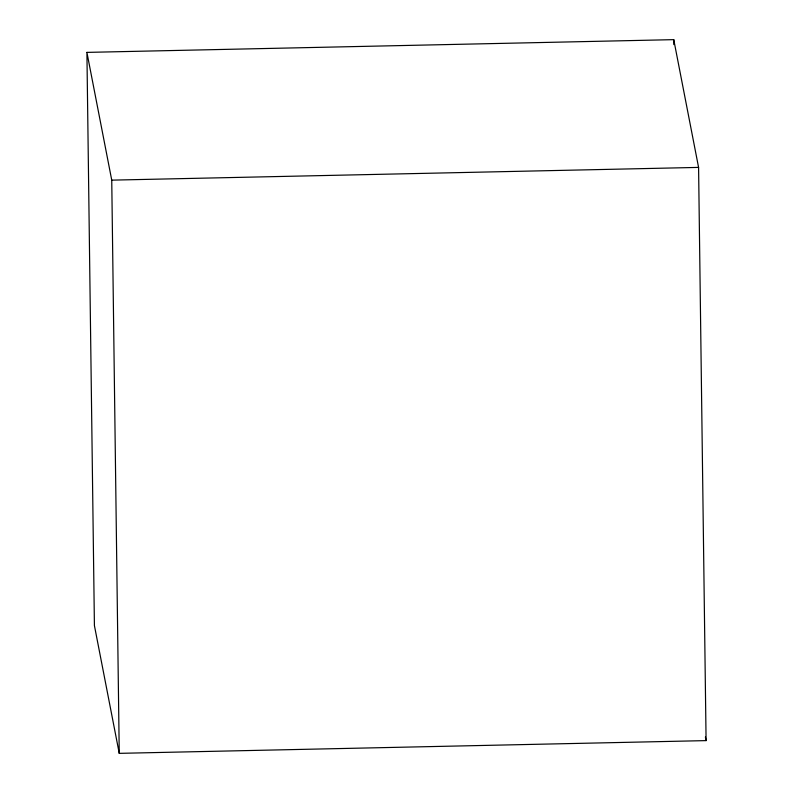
<?xml version="1.0" encoding="UTF-8"?>
<svg xmlns="http://www.w3.org/2000/svg" width="793" height="793" viewBox="0 0 793 793"><rect width="100%" height="100%" fill="white"/><g stroke="black" fill="none" stroke-linecap="round" stroke-linejoin="round"><path stroke-width="1.19" d="M86.913 52.388L673.753 39.65L698.583 167.402L706.087 740.612L119.247 753.35L94.417 625.598L86.913 52.388L111.744 180.14L119.247 753.35M111.744 180.14L698.583 167.402M705.383 736.994L706.087 740.612M673.753 39.65L673.812 44.606"/></g></svg>
